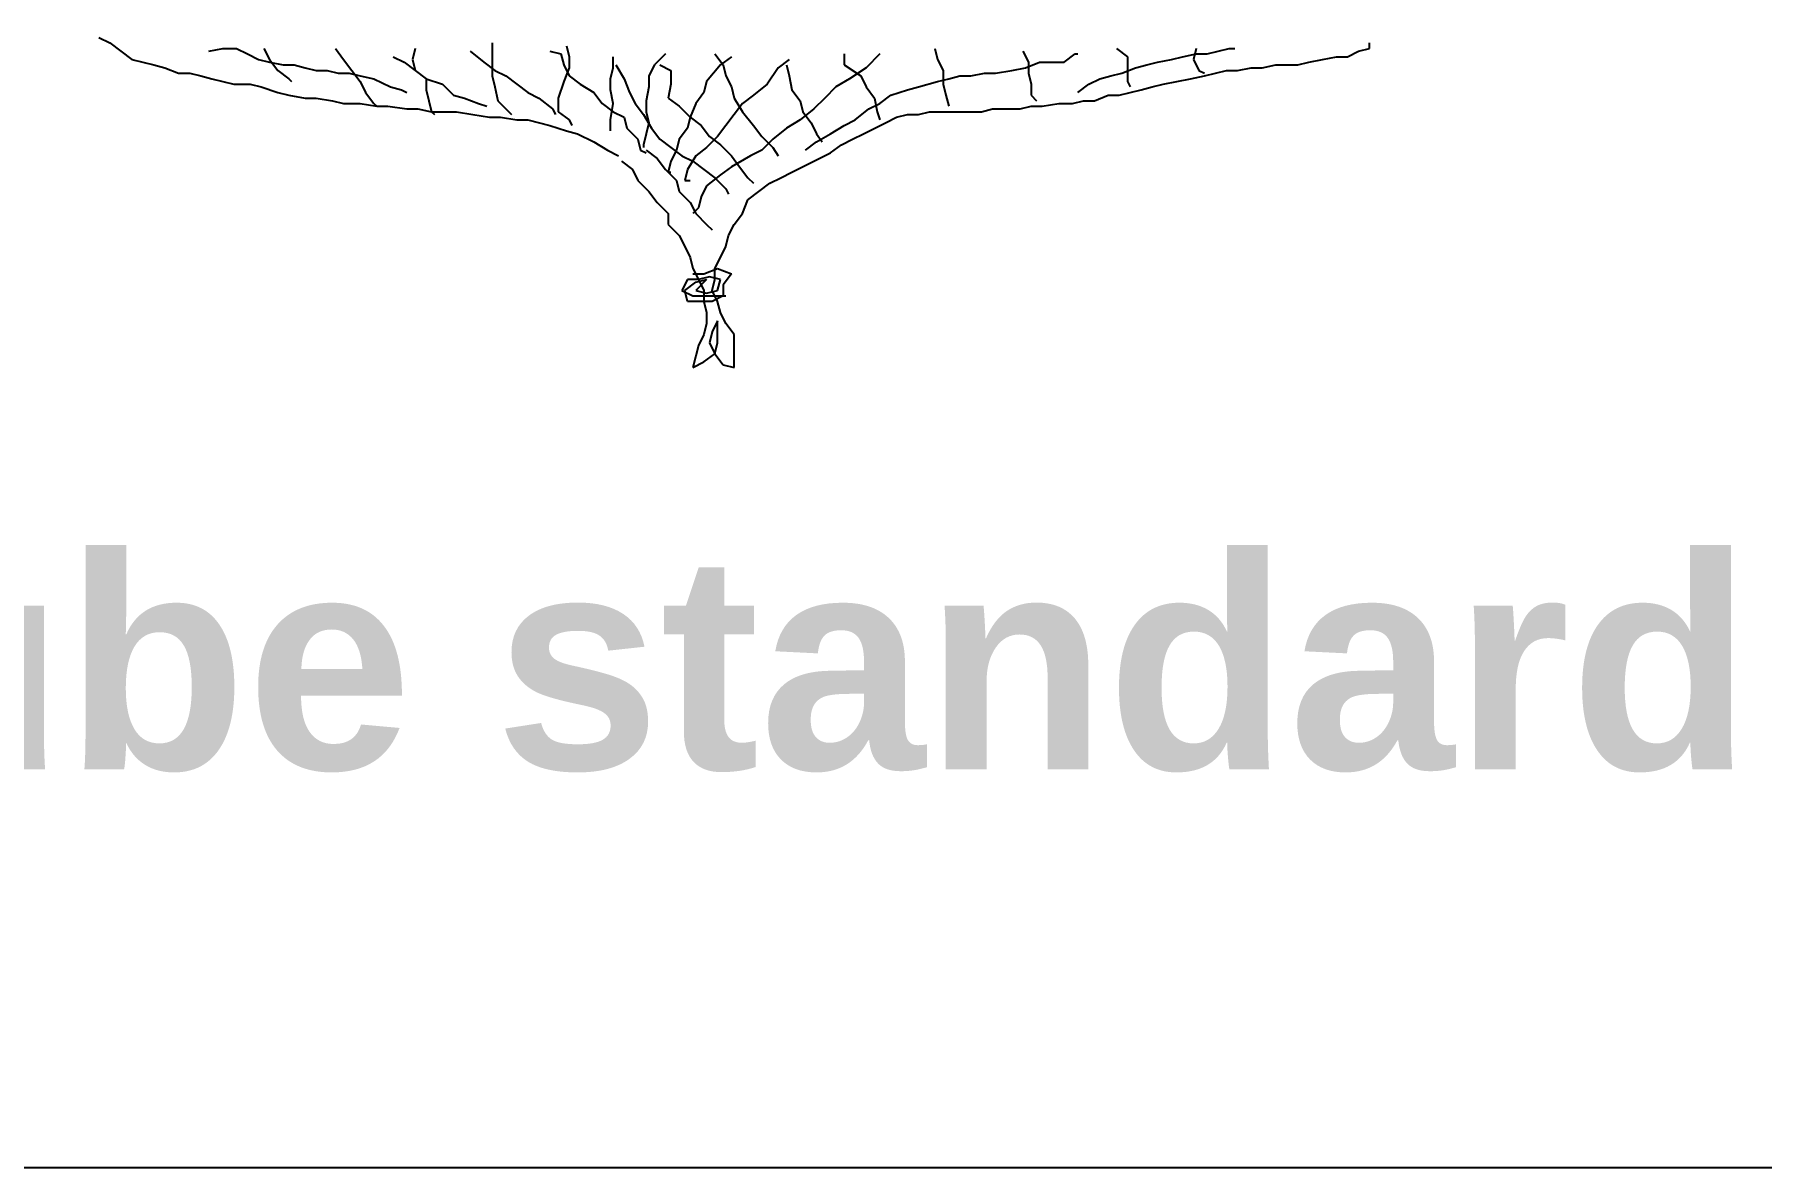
# Model space of a CAD drawing. Extents: x 159 to 725, y 98 to 296.
# Drawn here: x 656.1 to 696.63, y 98 to 124.58 of the extents above; entities that cross this region are included whole.
import ezdxf
from ezdxf.enums import TextEntityAlignment as Align

# ---------------------------------------------------------------- set-up
doc = ezdxf.new("R2010")
doc.units = 0
doc.header["$LTSCALE"] = 8
doc.header["$MEASUREMENT"] = 0
doc.layers.get('0').update_dxf_attribs({"linetype": 'CONTINUOUS'})
doc.layers.add('ACOTA', color=1, linetype='CONTINUOUS')
doc.styles.add('style1', font='')
doc.styles.get('style1').set_extended_font_data('Arial', bold=True)

msp = doc.modelspace()

# ---------------------------------------------------------------- linework, layer by layer
at = {"color": 7}
msp.add_lwpolyline([(725, 197), (620, 197), (620, 98), (725, 98)], close=True, dxfattribs=at)
at = {"layer": 'ACOTA', "color": 7, "lineweight": 25}
for p, q in [((657.614, 124.511), (657.872, 124.382)), ((657.872, 124.382), (658.13, 124.188)), ((658.13, 124.188), (658.388, 123.995)), ((660.195, 124.188), (660.518, 124.253)), ((660.518, 124.253), (660.841, 124.253)), ((660.841, 124.253), (661.099, 124.124)), ((661.099, 124.124), (661.357, 123.995)), ((661.486, 124.253), (661.615, 123.995)), ((663.164, 124.253), (663.357, 123.995)), ((664.519, 124.059), (664.777, 123.93)), ((665.035, 124.253), (664.97, 123.995)), ((666.326, 124.188), (666.648, 123.93)), ((666.842, 124.382), (666.842, 123.608)), ((668.197, 124.188), (668.455, 124.124)), ((668.455, 124.124), (668.52, 123.866)), ((668.584, 124.317), (668.649, 124.059)), ((668.649, 124.059), (668.649, 123.801)), ((669.681, 123.801), (669.681, 124.059)), ((670.907, 124.124), (670.649, 123.866)), ((672.069, 124.124), (672.262, 123.866)), ((672.456, 124.059), (672.198, 123.866)), ((675.101, 124.124), (675.101, 123.866)), ((675.94, 124.124), (675.618, 123.801)), ((677.231, 124.253), (677.295, 123.995)), ((679.296, 124.188), (679.425, 123.93)), ((680.264, 123.93), (680.522, 124.124)), ((680.522, 124.124), (680.586, 124.124)), ((681.49, 124.253), (681.748, 124.059)), ((681.748, 124.059), (681.748, 123.479)), ((682.78, 123.995), (683.038, 124.059)), ((683.038, 124.059), (683.361, 124.124)), ((683.361, 124.253), (683.297, 123.995)), ((683.361, 124.124), (683.619, 124.124)), ((683.619, 124.124), (683.877, 124.188)), ((683.877, 124.188), (684.135, 124.253)), ((684.135, 124.253), (684.265, 124.253)), ((686.329, 123.995), (686.652, 124.059)), ((686.652, 124.059), (686.91, 124.059)), ((686.91, 124.059), (687.168, 124.188)), ((687.168, 124.188), (687.426, 124.253)), ((687.426, 124.253), (687.426, 124.382)), ((658.388, 123.995), (658.647, 123.93)), ((658.647, 123.93), (658.905, 123.866)), ((658.905, 123.866), (659.163, 123.801)), ((659.163, 123.801), (659.485, 123.672)), ((659.485, 123.672), (659.744, 123.672)), ((659.744, 123.672), (660.002, 123.608)), ((660.002, 123.608), (660.26, 123.543)), ((661.357, 123.995), (661.615, 123.93)), ((661.615, 123.995), (661.809, 123.737)), ((661.615, 123.93), (661.938, 123.866)), ((661.809, 123.737), (662.067, 123.543)), ((661.938, 123.866), (662.196, 123.866)), ((662.196, 123.866), (662.454, 123.801)), ((662.454, 123.801), (662.712, 123.737)), ((662.712, 123.737), (662.97, 123.737)), ((662.97, 123.737), (663.228, 123.672)), ((663.228, 123.672), (663.486, 123.672)), ((663.357, 123.995), (663.744, 123.479)), ((663.486, 123.672), (663.744, 123.608)), ((663.744, 123.608), (664.067, 123.543)), ((664.777, 123.93), (665.035, 123.737)), ((664.97, 123.995), (665.035, 123.737)), ((665.035, 123.737), (665.293, 123.543)), ((665.035, 123.737), (665.293, 123.543)), ((666.648, 123.93), (666.906, 123.737)), ((666.842, 123.608), (666.906, 123.35)), ((666.906, 123.737), (667.164, 123.608)), ((667.164, 123.608), (667.423, 123.414)), ((668.52, 123.866), (668.649, 123.608)), ((668.649, 123.801), (668.52, 123.479)), ((668.649, 123.608), (668.907, 123.414)), ((669.616, 123.543), (669.681, 123.801)), ((669.746, 123.866), (669.939, 123.543)), ((670.649, 123.866), (670.52, 123.608)), ((670.52, 123.608), (670.52, 123.35)), ((670.778, 123.866), (671.036, 123.737)), ((671.036, 123.737), (671.036, 123.414)), ((672.198, 123.866), (671.875, 123.479)), ((672.262, 123.866), (672.327, 123.608)), ((672.327, 123.608), (672.456, 123.35)), ((673.553, 123.801), (673.295, 123.414)), ((673.811, 123.995), (673.553, 123.801)), ((673.746, 123.866), (673.811, 123.608)), ((673.811, 123.608), (673.875, 123.285)), ((675.101, 123.866), (675.489, 123.608)), ((675.618, 123.801), (675.23, 123.543)), ((675.489, 123.608), (675.618, 123.35)), ((677.295, 123.995), (677.424, 123.737)), ((677.424, 123.737), (677.424, 123.414)), ((677.554, 123.543), (677.812, 123.608)), ((677.812, 123.608), (678.07, 123.608)), ((678.07, 123.608), (678.392, 123.672)), ((678.392, 123.672), (678.651, 123.672)), ((678.651, 123.672), (679.038, 123.737)), ((679.038, 123.737), (679.36, 123.801)), ((679.36, 123.801), (679.683, 123.93)), ((679.425, 123.93), (679.425, 123.672)), ((679.425, 123.672), (679.489, 123.414)), ((679.683, 123.93), (680.264, 123.93)), ((681.103, 123.543), (681.361, 123.608)), ((681.361, 123.608), (681.619, 123.672)), ((681.619, 123.672), (681.941, 123.801)), ((681.941, 123.801), (682.2, 123.866)), ((682.2, 123.866), (682.458, 123.93)), ((682.458, 123.93), (682.78, 123.995)), ((683.232, 123.543), (683.555, 123.608)), ((683.297, 123.995), (683.426, 123.737)), ((683.426, 123.737), (683.555, 123.672)), ((683.555, 123.608), (683.813, 123.672)), ((683.813, 123.672), (684.071, 123.737)), ((684.071, 123.737), (684.329, 123.737)), ((684.329, 123.737), (684.652, 123.801)), ((684.652, 123.801), (684.91, 123.801)), ((684.91, 123.801), (685.232, 123.866)), ((685.232, 123.866), (685.749, 123.866)), ((685.749, 123.866), (686.007, 123.93)), ((686.007, 123.93), (686.329, 123.995)), ((660.26, 123.543), (660.518, 123.479)), ((660.518, 123.479), (660.776, 123.414)), ((660.776, 123.414), (661.163, 123.414)), ((661.163, 123.414), (661.421, 123.35)), ((661.421, 123.35), (661.809, 123.22)), ((661.809, 123.22), (662.067, 123.156)), ((662.067, 123.543), (662.131, 123.479)), ((663.744, 123.479), (663.873, 123.22)), ((663.873, 123.22), (664.067, 122.962)), ((664.067, 123.543), (664.454, 123.35)), ((664.454, 123.35), (664.712, 123.285)), ((664.712, 123.285), (664.841, 123.22)), ((665.293, 123.543), (665.68, 123.414)), ((665.293, 123.543), (665.293, 123.285)), ((665.293, 123.285), (665.358, 123.027)), ((665.68, 123.414), (665.938, 123.156)), ((666.906, 123.35), (666.971, 123.027)), ((667.423, 123.414), (667.681, 123.22)), ((667.681, 123.22), (667.939, 123.091)), ((668.52, 123.479), (668.39, 123.091)), ((668.907, 123.414), (669.229, 123.22)), ((669.229, 123.22), (669.423, 122.962)), ((669.616, 123.285), (669.616, 123.543)), ((669.681, 122.962), (669.616, 123.285)), ((669.939, 123.543), (670.068, 123.22)), ((670.068, 123.22), (670.197, 122.962)), ((670.52, 123.35), (670.455, 123.027)), ((671.036, 123.414), (670.972, 123.091)), ((671.81, 123.22), (671.617, 122.962)), ((671.875, 123.479), (671.81, 123.22)), ((672.456, 123.35), (672.52, 123.091)), ((673.295, 123.414), (672.972, 123.156)), ((673.875, 123.285), (674.069, 123.027)), ((674.908, 123.35), (674.65, 123.091)), ((675.23, 123.543), (674.908, 123.35)), ((675.618, 123.35), (675.811, 123.091)), ((676.198, 123.156), (676.586, 123.285)), ((676.586, 123.285), (676.844, 123.35)), ((676.844, 123.35), (677.295, 123.479)), ((677.295, 123.479), (677.554, 123.543)), ((677.424, 123.414), (677.489, 123.156)), ((679.489, 123.414), (679.489, 123.156)), ((680.586, 123.22), (680.844, 123.414)), ((680.844, 123.414), (681.103, 123.543)), ((681.554, 123.156), (681.812, 123.22)), ((681.748, 123.479), (681.812, 123.35)), ((681.812, 123.22), (682.071, 123.285)), ((682.071, 123.285), (682.329, 123.35)), ((682.329, 123.35), (682.587, 123.414)), ((682.587, 123.414), (682.909, 123.479)), ((682.909, 123.479), (683.232, 123.543)), ((662.067, 123.156), (662.454, 123.091)), ((662.454, 123.091), (662.712, 123.091)), ((662.712, 123.091), (663.099, 123.027)), ((663.099, 123.027), (663.357, 122.962)), ((663.357, 122.962), (663.744, 122.962)), ((663.744, 122.962), (664.132, 122.898)), ((664.067, 122.962), (664.132, 122.898)), ((664.132, 122.898), (664.39, 122.898)), ((664.39, 122.898), (664.841, 122.833)), ((664.841, 122.833), (665.099, 122.833)), ((665.099, 122.833), (665.422, 122.769)), ((665.358, 123.027), (665.422, 122.769)), ((665.938, 123.156), (666.196, 123.091)), ((666.196, 123.091), (666.519, 122.962)), ((666.519, 122.962), (666.713, 122.898)), ((666.971, 123.027), (667.229, 122.769)), ((667.939, 123.091), (668.261, 122.833)), ((668.261, 122.833), (668.326, 122.704)), ((668.39, 123.091), (668.39, 122.769)), ((669.423, 122.962), (669.681, 122.769)), ((669.616, 122.575), (669.681, 122.962)), ((670.197, 122.962), (670.391, 122.704)), ((670.455, 123.027), (670.455, 122.769)), ((670.972, 123.091), (671.23, 122.898)), ((671.23, 122.898), (671.488, 122.64)), ((671.617, 122.962), (671.488, 122.64)), ((672.52, 123.091), (672.714, 122.769)), ((672.714, 122.962), (672.52, 122.704)), ((672.972, 123.156), (672.714, 122.962)), ((674.069, 123.027), (674.134, 122.769)), ((674.392, 122.833), (674.069, 122.575)), ((674.65, 123.091), (674.392, 122.833)), ((675.36, 122.575), (675.682, 122.833)), ((675.682, 122.833), (675.94, 122.962)), ((675.811, 123.091), (675.876, 122.769)), ((675.94, 122.962), (676.198, 123.156)), ((677.489, 123.156), (677.554, 122.898)), ((678.328, 122.769), (678.586, 122.833)), ((678.586, 122.833), (679.231, 122.833)), ((679.231, 122.833), (679.489, 122.898)), ((679.489, 123.156), (679.618, 123.027)), ((679.489, 122.898), (679.748, 122.898)), ((679.748, 122.898), (680.135, 122.962)), ((680.135, 122.962), (680.457, 122.962)), ((680.457, 122.962), (680.715, 123.027)), ((680.715, 123.027), (680.974, 123.027)), ((680.974, 123.027), (681.296, 123.156)), ((681.296, 123.156), (681.554, 123.156)), ((665.422, 122.769), (666.003, 122.769)), ((665.422, 122.769), (665.487, 122.704)), ((666.003, 122.769), (666.39, 122.704)), ((666.39, 122.704), (666.777, 122.64)), ((666.777, 122.64), (667.035, 122.64)), ((667.035, 122.64), (667.423, 122.575)), ((667.229, 122.769), (667.293, 122.704)), ((667.423, 122.575), (667.681, 122.575)), ((667.681, 122.575), (668.197, 122.446)), ((668.197, 122.446), (668.584, 122.317)), ((668.39, 122.769), (668.649, 122.575)), ((668.649, 122.575), (668.713, 122.446)), ((669.616, 122.317), (669.616, 122.575)), ((669.681, 122.769), (669.939, 122.64)), ((669.939, 122.64), (670.004, 122.382)), ((670.004, 122.382), (670.262, 122.124)), ((670.391, 122.704), (670.584, 122.382)), ((670.455, 122.769), (670.52, 122.511)), ((670.52, 122.511), (670.455, 122.253)), ((670.584, 122.382), (670.778, 122.124)), ((671.423, 122.382), (671.23, 122.124)), ((671.488, 122.64), (671.423, 122.382)), ((671.488, 122.64), (671.746, 122.446)), ((671.746, 122.446), (671.94, 122.188)), ((672.327, 122.446), (672.133, 122.188)), ((672.52, 122.704), (672.327, 122.446)), ((672.714, 122.769), (672.972, 122.446)), ((672.972, 122.446), (673.166, 122.188)), ((673.746, 122.382), (673.424, 122.124)), ((674.069, 122.575), (673.746, 122.382)), ((674.134, 122.769), (674.327, 122.511)), ((674.327, 122.511), (674.456, 122.253)), ((674.779, 122.253), (675.101, 122.446)), ((675.101, 122.446), (675.36, 122.575)), ((675.553, 122.253), (676.069, 122.511)), ((675.876, 122.769), (675.94, 122.575)), ((676.069, 122.511), (676.327, 122.64)), ((676.327, 122.64), (676.586, 122.704)), ((676.586, 122.704), (676.844, 122.704)), ((676.844, 122.704), (677.102, 122.769)), ((677.102, 122.769), (678.328, 122.769)), ((668.584, 122.317), (668.842, 122.253)), ((668.842, 122.253), (669.229, 122.059)), ((669.229, 122.059), (669.552, 121.866)), ((670.262, 122.124), (670.326, 121.866)), ((670.455, 122.253), (670.391, 121.995)), ((670.391, 121.995), (670.391, 121.93)), ((670.778, 122.124), (671.036, 121.93)), ((671.23, 122.124), (671.165, 121.866)), ((672.133, 122.188), (671.875, 121.93)), ((671.94, 122.188), (672.198, 121.995)), ((672.198, 121.995), (672.456, 121.737)), ((673.166, 122.188), (673.424, 121.93)), ((673.424, 122.124), (673.166, 121.866)), ((674.198, 121.866), (674.456, 122.059)), ((674.456, 122.253), (674.585, 122.059)), ((674.456, 122.059), (674.779, 122.253)), ((674.779, 121.801), (675.037, 121.995)), ((675.037, 121.995), (675.295, 122.124)), ((675.295, 122.124), (675.553, 122.253)), ((669.552, 121.866), (669.81, 121.737)), ((669.875, 121.608), (670.133, 121.414)), ((670.326, 121.866), (670.455, 121.801)), ((670.455, 121.866), (670.713, 121.672)), ((670.713, 121.672), (670.907, 121.414)), ((671.036, 121.608), (670.972, 121.35)), ((671.036, 121.93), (671.294, 121.737)), ((671.165, 121.866), (671.036, 121.608)), ((671.294, 121.737), (671.552, 121.608)), ((671.617, 121.737), (671.423, 121.414)), ((671.552, 121.608), (671.81, 121.414)), ((671.875, 121.93), (671.617, 121.737)), ((672.907, 121.737), (672.456, 121.479)), ((672.456, 121.737), (672.649, 121.479)), ((673.166, 121.866), (672.907, 121.737)), ((673.424, 121.93), (673.553, 121.737)), ((673.875, 121.35), (674.392, 121.608)), ((674.392, 121.608), (674.779, 121.801)), ((670.133, 121.414), (670.262, 121.156)), ((670.907, 121.414), (671.165, 121.156)), ((670.972, 121.35), (671.036, 121.35)), ((671.423, 121.414), (671.359, 121.156)), ((671.81, 121.414), (672.069, 121.221)), ((672.198, 121.285), (671.875, 121.027)), ((672.069, 121.221), (672.327, 120.963)), ((672.456, 121.479), (672.198, 121.285)), ((672.649, 121.479), (672.843, 121.221)), ((672.843, 121.221), (672.972, 121.092)), ((673.359, 121.092), (673.617, 121.221)), ((673.617, 121.221), (673.875, 121.35)), ((670.262, 121.156), (670.52, 120.898)), ((670.52, 120.898), (670.713, 120.64)), ((671.165, 121.156), (671.23, 120.898)), ((671.23, 120.898), (671.488, 120.64)), ((671.359, 121.156), (671.488, 121.156)), ((671.746, 120.769), (671.681, 120.511)), ((671.875, 121.027), (671.746, 120.769)), ((672.327, 120.963), (672.391, 120.834)), ((672.843, 120.705), (673.101, 120.898)), ((673.101, 120.898), (673.359, 121.092)), ((670.713, 120.64), (670.972, 120.382)), ((670.972, 120.382), (670.972, 120.124)), ((671.488, 120.64), (671.617, 120.382)), ((671.681, 120.511), (671.552, 120.382)), ((671.617, 120.382), (671.875, 120.124)), ((672.52, 120.124), (672.714, 120.382)), ((672.714, 120.382), (672.843, 120.705)), ((670.972, 120.124), (671.23, 119.866)), ((671.875, 120.124), (672.004, 119.995)), ((672.391, 119.866), (672.52, 120.124)), ((671.23, 119.866), (671.359, 119.608)), ((671.359, 119.608), (671.488, 119.35)), ((672.198, 119.35), (672.327, 119.608)), ((672.327, 119.608), (672.391, 119.866)), ((671.488, 119.35), (671.552, 119.092)), ((672.069, 119.092), (672.198, 119.35)), ((671.423, 118.834), (671.294, 118.576)), ((671.359, 118.576), (671.617, 118.77)), ((671.681, 118.834), (671.423, 118.834)), ((671.552, 119.092), (671.681, 118.834)), ((671.552, 118.963), (671.81, 118.963)), ((671.617, 118.77), (671.875, 118.834)), ((671.875, 118.834), (671.617, 118.576)), ((671.94, 118.899), (671.681, 118.834)), ((671.681, 118.834), (671.81, 118.576)), ((671.81, 118.963), (672.133, 119.092)), ((672.198, 118.834), (671.94, 118.899)), ((672.004, 118.576), (672.069, 118.834)), ((672.069, 118.834), (672.069, 119.092)), ((672.133, 119.092), (672.456, 118.963)), ((672.133, 118.576), (672.198, 118.834)), ((672.456, 118.963), (672.262, 118.705)), ((671.294, 118.576), (671.552, 118.447)), ((671.423, 118.318), (671.359, 118.576)), ((671.552, 118.447), (672.327, 118.447)), ((671.617, 118.576), (671.875, 118.511)), ((671.81, 118.576), (671.81, 118.318)), ((671.875, 118.511), (672.133, 118.576)), ((672.133, 118.318), (672.004, 118.576)), ((672.262, 118.447), (672.004, 118.318)), ((672.262, 118.705), (672.262, 118.447)), ((672.004, 118.318), (671.423, 118.318)), ((671.81, 118.318), (671.875, 118.06)), ((671.875, 118.06), (671.875, 117.802)), ((672.198, 118.06), (672.133, 118.318)), ((672.327, 117.802), (672.198, 118.06)), ((671.81, 117.544), (671.681, 117.286)), ((671.875, 117.802), (671.81, 117.544)), ((672.004, 117.608), (671.94, 117.35)), ((672.133, 117.866), (672.004, 117.608)), ((672.133, 117.35), (672.133, 117.866)), ((672.52, 117.544), (672.327, 117.802)), ((672.52, 116.77), (672.52, 117.544)), ((671.681, 117.286), (671.552, 116.77)), ((671.94, 117.35), (672.069, 117.092)), ((672.069, 117.092), (672.133, 117.35)), ((671.552, 116.77), (671.81, 116.899)), ((671.81, 116.899), (672.069, 117.092)), ((672.069, 117.092), (672.262, 116.834)), ((672.262, 116.834), (672.52, 116.77))]:
    msp.add_line(p, q, dxfattribs=at)

# ---------------------------------------------------------------- texts
at = {"color": 7, "style": 'style1'}
msp.add_text('Tube standard', height=5, dxfattribs=at).set_placement((672.339, 107.339), align=Align.CENTER)

doc.saveas('drawing.dxf')
